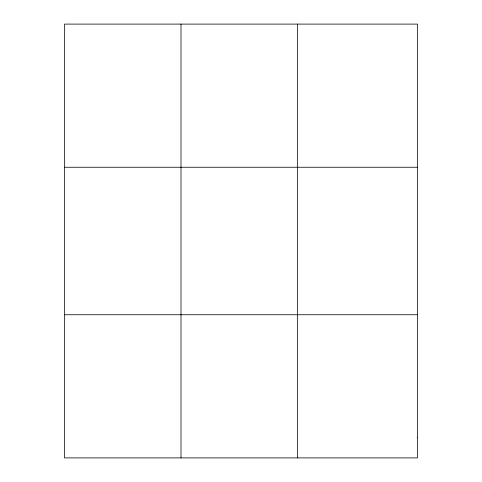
<?xml version="1.0" encoding="UTF-8"?>
<svg xmlns="http://www.w3.org/2000/svg" width="482" height="482" viewBox="0 0 482 482"><rect width="100%" height="100%" fill="white"/><g stroke="black" fill="none" stroke-linecap="round" stroke-linejoin="round"><path stroke-width="0.72" d="M180.997 457.9L180.997 24.1M297.472 457.9L297.472 24.1M64.522 167.254L417.478 167.254M64.522 314.746L417.478 314.746M417.478 437.451L417.478 457.9L64.522 457.9L64.522 24.1L417.478 24.1L417.478 437.451"/></g></svg>
